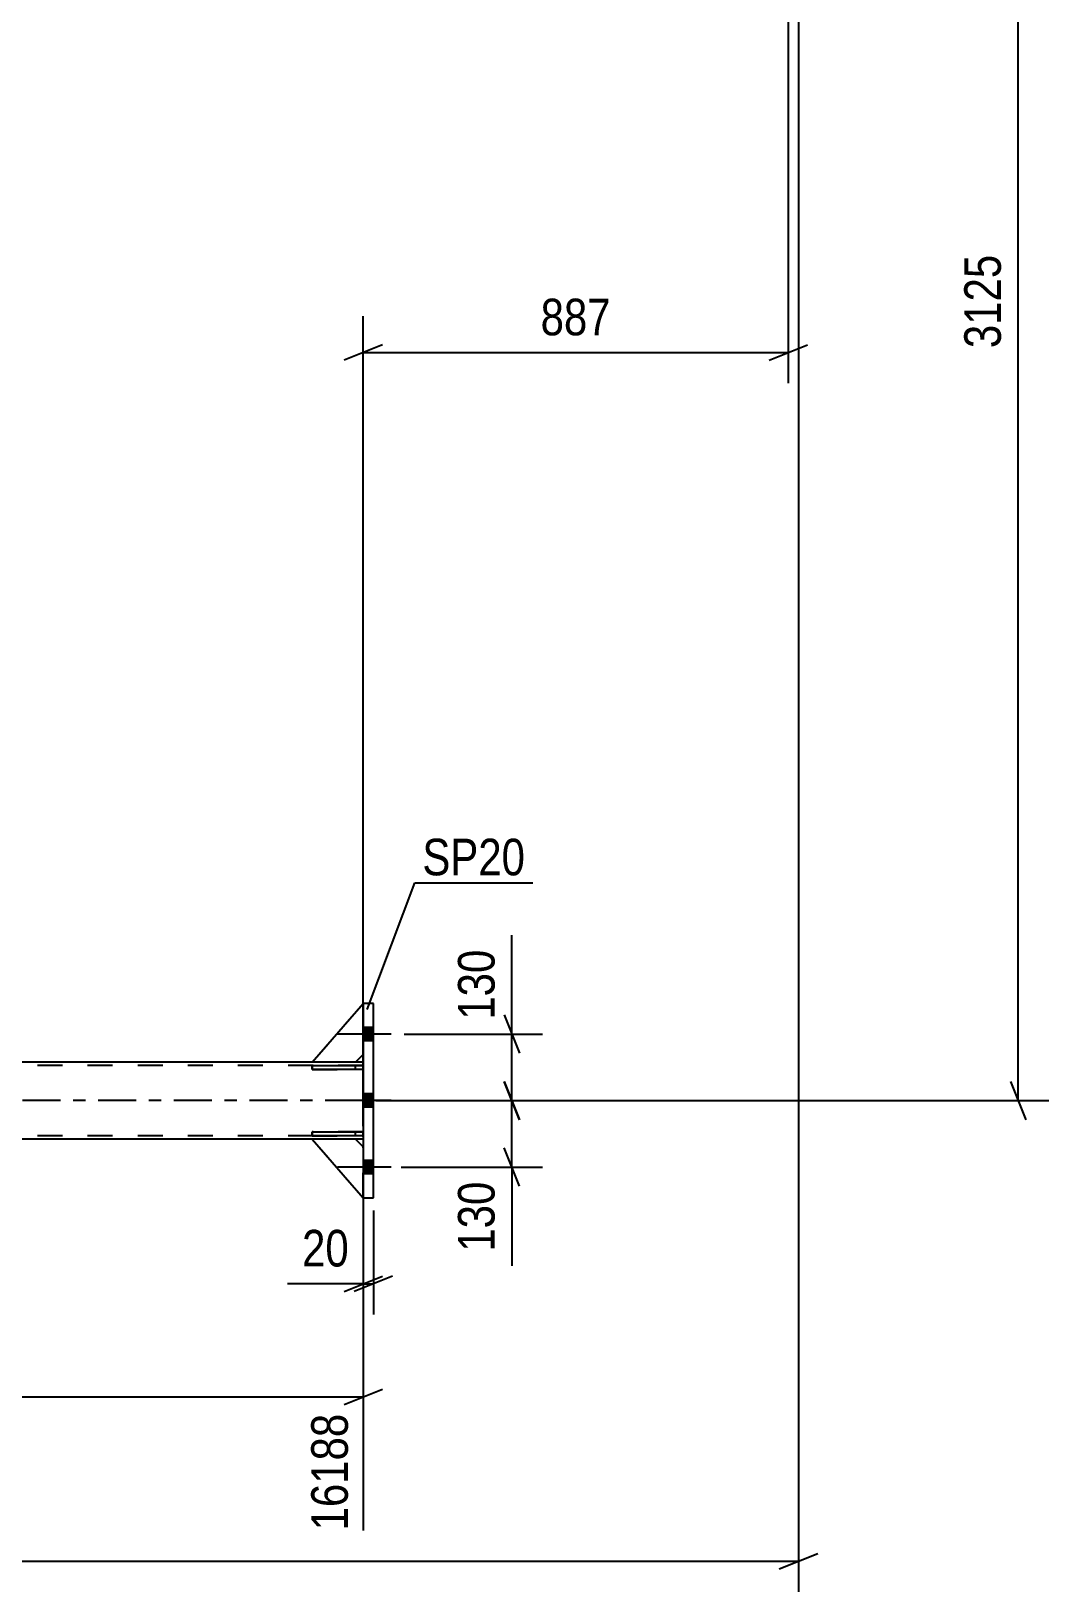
# Model space of a CAD drawing. Header units: millimetres. Extents: x -787 to 402, y -866 to -25.
# Drawn here: x -138.7 to -59.1, y -442 to -320 of the extents above; entities that cross this region are included whole.
import ezdxf

# ---------------------------------------------------------------- set-up
doc = ezdxf.new("R2010")
doc.units = ezdxf.units.MM
doc.linetypes.add('DXK_LINE_DOT2', pattern=[3.9198, 1.9599, -1.9599])
doc.linetypes.add('DXK_LINE_DOT3', pattern=[5.9187, 2.979, -0.9799, 0.9799, -0.9799])
doc.styles.add('Arial Narrow', font='ARIALN.TTF', dxfattribs={"height": 0.2})

# ---------------------------------------------------------------- blocks, each defined once
blk = doc.blocks.new('Part-569028579-6506 - 6366')
at = {"color": 2, "linetype": 'Continuous'}
for p, q in [((-111.97, -396.01), (-112.77, -396.01)), ((-112.77, -396.01), (-112.77, -411.21)), ((-111.97, -411.21), (-111.97, -396.01)), ((-112.77, -411.21), (-111.97, -411.21))]:
    blk.add_line(p, q, dxfattribs=at)
blk = doc.blocks.new('Part-569028579-6566 - 6366')
at = {"color": 7, "linetype": 'DXK_LINE_DOT2'}
for p, q in [((-116.77, -400.61), (-112.77, -396.01)), ((-112.77, -396.01), (-112.77, -400.01)), ((-112.77, -400.01), (-113.37, -400.61)), ((-113.37, -400.61), (-116.77, -400.61))]:
    blk.add_line(p, q, dxfattribs=at)
blk = doc.blocks.new('Part-569028579-6600 - 6366')
at = {"color": 7, "linetype": 'DXK_LINE_DOT2'}
for p, q in [((-112.77, -400.85), (-717.74, -400.85)), ((-113.37, -400.61), (-116.77, -400.61)), ((-112.77, -400.61), (-112.77, -406.61)), ((-112.77, -406.37), (-717.74, -406.37)), ((-112.77, -406.61), (-709.74, -406.61)), ((-113.37, -406.61), (-116.77, -406.61))]:
    blk.add_line(p, q, dxfattribs=at)
at = {"color": 2, "linetype": 'Continuous'}
for p, q in [((-116.77, -400.61), (-174.74, -400.61)), ((-112.77, -400.61), (-113.37, -400.61)), ((-116.77, -406.61), (-174.74, -406.61)), ((-112.77, -406.61), (-113.37, -406.61))]:
    blk.add_line(p, q, dxfattribs=at)
at = {"color": 7, "linetype": 'DXK_LINE_DOT3'}
blk.add_line((-112.77, -403.61), (-717.74, -403.61), dxfattribs=at)
blk = doc.blocks.new('Part-569028579-6609 - 6366')
at = {"color": 7, "linetype": 'DXK_LINE_DOT2'}
for p, q in [((-112.77, -406.05), (-116.77, -406.05)), ((-116.77, -406.05), (-116.77, -406.37)), ((-116.77, -406.37), (-112.77, -406.37)), ((-113.37, -406.37), (-113.37, -406.05)), ((-112.77, -406.37), (-112.77, -406.05))]:
    blk.add_line(p, q, dxfattribs=at)
blk = doc.blocks.new('Part-569028579-6610 - 6366')
at = {"color": 7, "linetype": 'DXK_LINE_DOT2'}
for p, q in [((-112.77, -400.85), (-116.77, -400.85)), ((-116.77, -400.85), (-116.77, -401.17)), ((-116.77, -401.17), (-112.77, -401.17)), ((-113.37, -401.17), (-113.37, -400.85)), ((-112.77, -401.17), (-112.77, -400.85))]:
    blk.add_line(p, q, dxfattribs=at)
blk = doc.blocks.new('Part-569028579-6611 - 6366')
at = {"color": 2, "linetype": 'Continuous'}
for p, q in [((-116.77, -406.37), (-116.77, -406.05)), ((-116.77, -406.05), (-112.77, -406.05)), ((-112.77, -406.37), (-116.77, -406.37)), ((-112.77, -406.05), (-112.77, -406.37))]:
    blk.add_line(p, q, dxfattribs=at)
at = {"color": 7, "linetype": 'DXK_LINE_DOT2'}
blk.add_line((-113.37, -406.37), (-113.37, -406.05), dxfattribs=at)
blk = doc.blocks.new('Part-569028579-6612 - 6366')
at = {"color": 2, "linetype": 'Continuous'}
for p, q in [((-116.77, -401.17), (-116.77, -400.85)), ((-116.77, -400.85), (-112.77, -400.85)), ((-112.77, -401.17), (-116.77, -401.17)), ((-112.77, -400.85), (-112.77, -401.17))]:
    blk.add_line(p, q, dxfattribs=at)
at = {"color": 7, "linetype": 'DXK_LINE_DOT2'}
blk.add_line((-113.37, -401.17), (-113.37, -400.85), dxfattribs=at)
blk = doc.blocks.new('Part-569028579-6613 - 6366')
at = {"color": 2, "linetype": 'Continuous'}
for p, q in [((-116.77, -400.61), (-112.77, -396.01)), ((-112.77, -400.01), (-113.37, -400.61)), ((-113.37, -400.61), (-116.77, -400.61))]:
    blk.add_line(p, q, dxfattribs=at)
at = {"color": 7, "linetype": 'DXK_LINE_DOT2'}
blk.add_line((-112.77, -396.01), (-112.77, -400.01), dxfattribs=at)
blk = doc.blocks.new('Part-569028579-6614 - 6366')
at = {"color": 7, "linetype": 'DXK_LINE_DOT2'}
for p, q in [((-113.37, -406.61), (-116.77, -406.61)), ((-116.77, -406.61), (-112.77, -411.21)), ((-112.77, -407.21), (-113.37, -406.61)), ((-112.77, -411.21), (-112.77, -407.21))]:
    blk.add_line(p, q, dxfattribs=at)
blk = doc.blocks.new('Part-569028579-6615 - 6366')
at = {"color": 2, "linetype": 'Continuous'}
for p, q in [((-113.37, -406.61), (-116.77, -406.61)), ((-116.77, -406.61), (-112.77, -411.21)), ((-112.77, -407.21), (-113.37, -406.61))]:
    blk.add_line(p, q, dxfattribs=at)
at = {"color": 7, "linetype": 'DXK_LINE_DOT2'}
blk.add_line((-112.77, -411.21), (-112.77, -407.21), dxfattribs=at)
blk = doc.blocks.new('Bolt-569028579-6637 - 6366')
at = {"linetype": 'Continuous'}
for points in [[(-111.97, -398.93), (-111.97, -397.89), (-112.77, -397.89), (-112.77, -398.93)], [(-111.97, -398.93), (-111.97, -397.89), (-112.77, -397.89), (-112.77, -398.93)], [(-111.97, -398.93), (-111.97, -397.89), (-112.77, -397.89), (-112.77, -398.93)], [(-111.97, -404.13), (-111.97, -403.09), (-112.77, -403.09), (-112.77, -404.13)], [(-111.97, -404.13), (-111.97, -403.09), (-112.77, -403.09), (-112.77, -404.13)], [(-111.97, -409.33), (-111.97, -408.29), (-112.77, -408.29), (-112.77, -409.33)], [(-111.97, -409.33), (-111.97, -408.29), (-112.77, -408.29), (-112.77, -409.33)], [(-111.97, -409.33), (-111.97, -408.29), (-112.77, -408.29), (-112.77, -409.33)]]:
    blk.add_hatch(color=1, dxfattribs=at).paths.add_polyline_path(points)
at = {"color": 1, "linetype": 'Continuous'}
for p, q in [((-110.57, -398.41), (-114.77, -398.41)), ((-110.57, -398.41), (-114.77, -398.41)), ((-110.57, -398.41), (-114.77, -398.41)), ((-111.97, -397.89), (-112.77, -397.89)), ((-111.97, -397.89), (-112.77, -397.89)), ((-111.97, -397.89), (-112.77, -397.89)), ((-111.97, -398.93), (-112.77, -398.93)), ((-111.97, -398.93), (-112.77, -398.93)), ((-111.97, -398.93), (-112.77, -398.93)), ((-110.57, -403.61), (-114.77, -403.61)), ((-110.57, -403.61), (-114.77, -403.61)), ((-111.97, -403.09), (-112.77, -403.09)), ((-111.97, -403.09), (-112.77, -403.09)), ((-111.97, -404.13), (-112.77, -404.13)), ((-111.97, -404.13), (-112.77, -404.13)), ((-110.57, -408.81), (-114.77, -408.81)), ((-110.57, -408.81), (-114.77, -408.81)), ((-110.57, -408.81), (-114.77, -408.81)), ((-111.97, -408.29), (-112.77, -408.29)), ((-111.97, -408.29), (-112.77, -408.29)), ((-111.97, -408.29), (-112.77, -408.29)), ((-111.97, -409.33), (-112.77, -409.33)), ((-111.97, -409.33), (-112.77, -409.33)), ((-111.97, -409.33), (-112.77, -409.33))]:
    blk.add_line(p, q, dxfattribs=at)
blk = doc.blocks.new('StraightDimension-569028579-7188 - 6366')
at = {"color": 7, "linetype": 'Continuous'}
for p, q in [((-79.52, -276.61), (-79.52, -347.51)), ((-112.77, -405.61), (-112.77, -342.26)), ((-111.27, -344.51), (-114.27, -345.71)), ((-112.77, -345.11), (-79.52, -345.11)), ((-81.02, -345.71), (-78.02, -344.51))]:
    blk.add_line(p, q, dxfattribs=at)
at = {"color": 0}
blk.add_wipeout([(-92.8, -344.36), (-92.8, -340.16), (-99.49, -340.16), (-99.49, -344.36)], dxfattribs=at)
at = {"color": 3, "style": 'Arial Narrow'}
blk.add_text('887', height=2.863, dxfattribs=at).set_placement((-98.89, -343.76))
blk = doc.blocks.new('StraightDimension-569028579-80791 - 6366')
at = {"color": 7, "linetype": 'Continuous'}
for p, q in [((-112.77, -412.21), (-112.77, -420.33)), ((-111.97, -412.21), (-111.97, -420.33)), ((-114.27, -418.53), (-111.27, -417.33)), ((-110.47, -417.33), (-113.47, -418.53)), ((-112.77, -417.93), (-118.68, -417.93)), ((-112.77, -417.93), (-118.68, -417.93)), ((-112.77, -417.93), (-111.97, -417.93))]:
    blk.add_line(p, q, dxfattribs=at)
at = {"color": 0}
blk.add_wipeout([(-113.29, -417.18), (-113.29, -412.98), (-118.15, -412.98), (-118.15, -417.18)], dxfattribs=at)
at = {"color": 3, "style": 'Arial Narrow'}
blk.add_text('20', height=2.863, dxfattribs=at).set_placement((-117.55, -416.58))
blk = doc.blocks.new('StraightDimension-569028579-66718 - 6366')
at = {"color": 7, "linetype": 'Continuous'}
for p, q in [((-101.14, -398.41), (-101.14, -390.67)), ((-101.14, -398.41), (-101.14, -390.67)), ((-101.74, -396.91), (-100.54, -399.91)), ((-109.57, -398.41), (-98.74, -398.41)), ((-101.14, -403.61), (-101.14, -398.41)), ((-100.54, -405.11), (-101.74, -402.11)), ((-111.77, -403.61), (-98.74, -403.61))]:
    blk.add_line(p, q, dxfattribs=at)
at = {"color": 0}
blk.add_wipeout([(-101.89, -391.2), (-106.09, -391.2), (-106.09, -397.88), (-101.89, -397.88)], dxfattribs=at)
at = {"color": 3, "style": 'Arial Narrow'}
blk.add_text('130', height=2.863, rotation=90.0002, dxfattribs=at).set_placement((-102.49, -397.28))
blk = doc.blocks.new('StraightDimension-569028579-6845 - 6366')
at = {"color": 7, "linetype": 'Continuous'}
for p, q in [((-61.54, -403.61), (-61.54, -278.61)), ((-62.14, -402.11), (-60.94, -405.11)), ((-110.97, -403.61), (-59.14, -403.61))]:
    blk.add_line(p, q, dxfattribs=at)
at = {"color": 0}
blk.add_wipeout([(-62.29, -336.85), (-66.49, -336.85), (-66.49, -345.36), (-62.29, -345.36)], dxfattribs=at)
at = {"color": 3, "style": 'Arial Narrow'}
blk.add_text('3125', height=2.863, rotation=90.0002, dxfattribs=at).set_placement((-62.89, -344.76))
blk = doc.blocks.new('StraightDimension-569028579-66484 - 6366')
at = {"color": 7, "linetype": 'Continuous'}
for p, q in [((-184.29, -401.61), (-184.29, -437.22)), ((-112.77, -407.61), (-112.77, -437.22)), ((-182.79, -426.17), (-185.79, -427.37)), ((-184.29, -426.77), (-112.77, -426.77)), ((-114.27, -427.37), (-111.27, -426.17))]:
    blk.add_line(p, q, dxfattribs=at)
at = {"color": 0}
blk.add_wipeout([(-144.27, -426.02), (-144.27, -421.82), (-152.79, -421.82), (-152.79, -426.02)], dxfattribs=at)
at = {"color": 3, "style": 'Arial Narrow'}
blk.add_text('1788', height=2.863, dxfattribs=at).set_placement((-152.19, -425.42))
at = {"color": 0, "linetype": 'Continuous'}
blk.add_wipeout([(-113.37, -427.47), (-117.57, -427.47), (-117.57, -437.82), (-113.37, -437.82)], dxfattribs=at)
at = {"color": 3, "linetype": 'Continuous', "style": 'Arial Narrow'}
blk.add_text('16188', height=2.863, rotation=90.0002, dxfattribs=at).set_placement((-113.97, -437.22))
blk = doc.blocks.new('StraightDimension-569028579-66719 - 6366')
at = {"color": 7, "linetype": 'Continuous'}
for p, q in [((-101.74, -402.11), (-100.54, -405.11)), ((-111.77, -403.61), (-98.74, -403.61)), ((-101.14, -408.81), (-101.14, -403.61)), ((-100.54, -410.31), (-101.74, -407.31)), ((-109.81, -408.81), (-98.74, -408.81)), ((-101.14, -408.81), (-101.14, -416.54)), ((-101.14, -408.81), (-101.14, -416.54))]:
    blk.add_line(p, q, dxfattribs=at)
at = {"color": 0}
blk.add_wipeout([(-101.89, -409.33), (-106.09, -409.33), (-106.09, -416.02), (-101.89, -416.02)], dxfattribs=at)
at = {"color": 3, "style": 'Arial Narrow'}
blk.add_text('130', height=2.863, rotation=90.0002, dxfattribs=at).set_placement((-102.49, -415.42))
blk = doc.blocks.new('StraightDimension-569028579-75250 - 6366')
at = {"color": 7, "linetype": 'Continuous'}
for p, q in [((-78.72, -287.21), (-78.72, -442.02)), ((-80.22, -440.22), (-77.22, -439.02)), ((-730.64, -439.62), (-78.72, -439.62))]:
    blk.add_line(p, q, dxfattribs=at)
blk = doc.blocks.new('Mark-569028579-6502 - 6366')
at = {"color": 0}
blk.add_wipeout([(-100.1, -385.99), (-100.1, -382.99), (-108.14, -382.99), (-108.14, -385.99)], dxfattribs=at)
blk.add_wipeout([(-100.1, -385.99), (-100.1, -382.99), (-108.14, -382.99), (-108.14, -385.99)], dxfattribs=at)
at = {"color": 30, "linetype": 'Continuous'}
for p, q in [((-112.46, -396.48), (-108.74, -386.59)), ((-108.74, -386.59), (-99.5, -386.59))]:
    blk.add_line(p, q, dxfattribs=at)
at = {"color": 3, "style": 'Arial Narrow'}
blk.add_text('SP20', height=2.863, dxfattribs=at).set_placement((-108.14, -385.99))

msp = doc.modelspace()

# ---------------------------------------------------------------- block references
for name in ['Part-569028579-6566 - 6366', 'Part-569028579-6613 - 6366', 'Part-569028579-6506 - 6366', 'Bolt-569028579-6637 - 6366', 'Part-569028579-6600 - 6366', 'Part-569028579-6610 - 6366', 'Part-569028579-6612 - 6366', 'Part-569028579-6609 - 6366', 'Part-569028579-6611 - 6366', 'Part-569028579-6614 - 6366', 'Part-569028579-6615 - 6366', 'StraightDimension-569028579-80791 - 6366']:
    msp.add_blockref(name, (0, 0))

# ---------------------------------------------------------------- next in the draw order: block references
msp.add_blockref('StraightDimension-569028579-7188 - 6366', (0, 0))

# ---------------------------------------------------------------- next in the draw order: block references
msp.add_blockref('StraightDimension-569028579-66718 - 6366', (0, 0))

# ---------------------------------------------------------------- next in the draw order: block references
msp.add_blockref('StraightDimension-569028579-6845 - 6366', (0, 0))

# ---------------------------------------------------------------- next in the draw order: block references
msp.add_blockref('StraightDimension-569028579-66484 - 6366', (0, 0))

# ---------------------------------------------------------------- next in the draw order: block references
msp.add_blockref('StraightDimension-569028579-66719 - 6366', (0, 0))

# ---------------------------------------------------------------- next in the draw order: block references
msp.add_blockref('StraightDimension-569028579-75250 - 6366', (0, 0))

# ---------------------------------------------------------------- next in the draw order: block references
msp.add_blockref('Mark-569028579-6502 - 6366', (0, 0))

doc.saveas('drawing.dxf')
